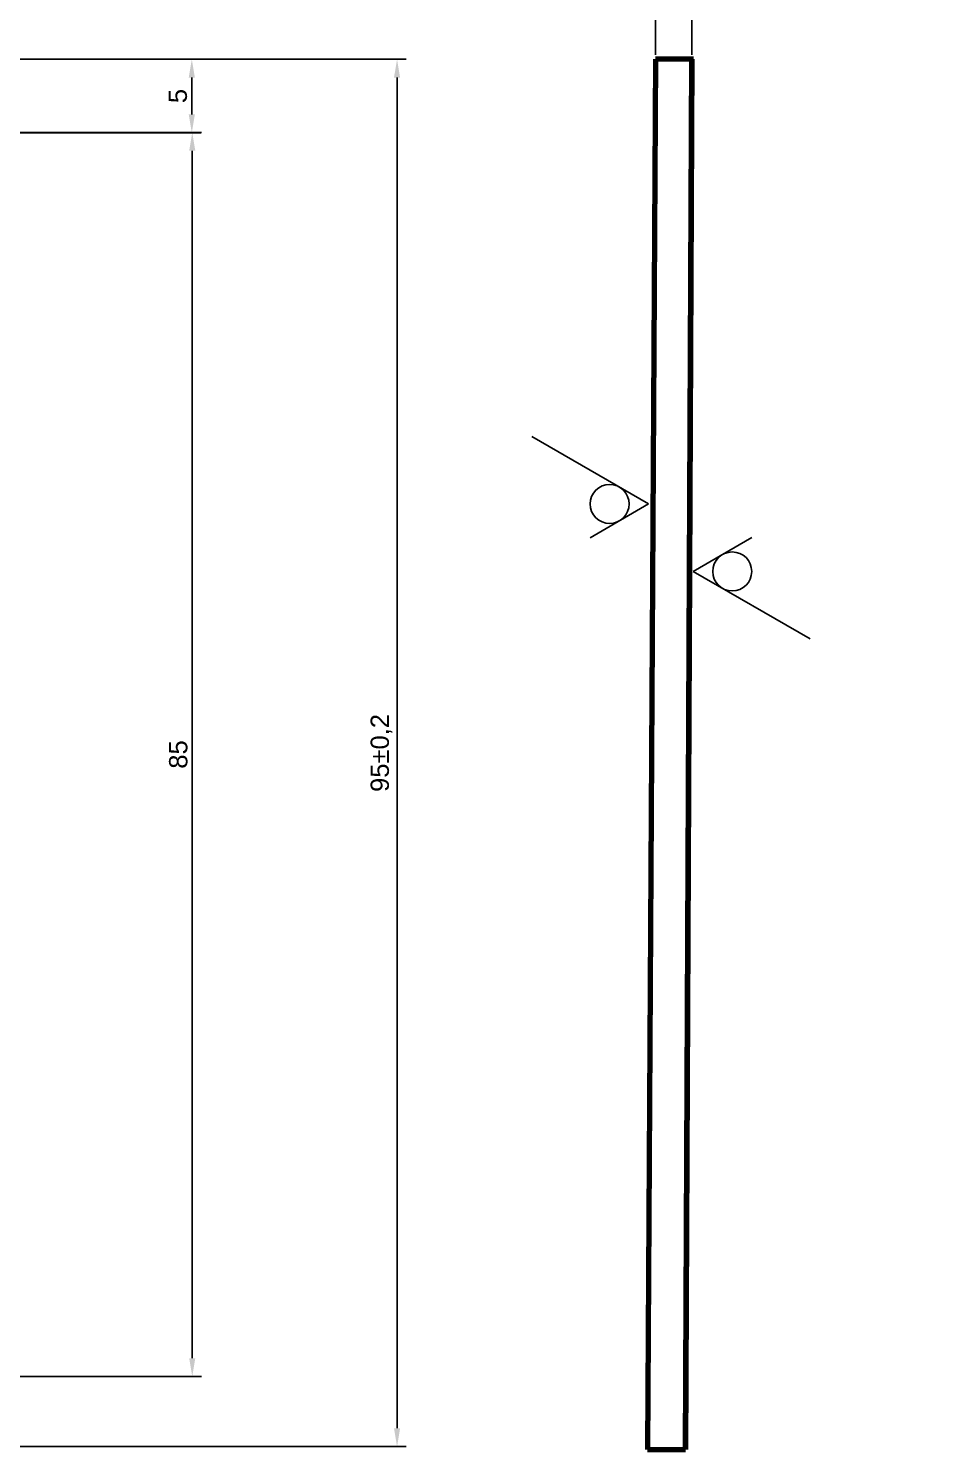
# Model space of a CAD drawing. Header units: millimetres. Extents: x 4478846 to 4492776, y 3796523 to 3799112.
# Drawn here: x 4481979.1 to 4482105.1, y 3797954 to 3798148.2 of the extents above; entities that cross this region are included whole.
import ezdxf

# ---------------------------------------------------------------- set-up
doc = ezdxf.new("R2010")
doc.units = ezdxf.units.MM
doc.layers.get('0').update_dxf_attribs({"lineweight": 25})
doc.layers.get('Defpoints').update_dxf_attribs({"color": 5})
doc.layers.add('Толстые', color=7, linetype='Continuous', lineweight=30)
doc.layers.add('тонкая', color=7, linetype='Continuous', lineweight=13)
doc.styles.get("Standard").update_dxf_attribs({"font": 'arial.ttf'})
doc.dimstyles.new('ISO-25', dxfattribs={"dimtxt": 2.5, "dimasz": 2.5, "dimexe": 1.25, "dimexo": 0.625, "dimtad": 1, "dimtxsty": 'Standard', "dimcen": 2.5, "dimadec": 0, "dimazin": 0, "dimtfac": 1, "dimtmove": 0, "dimatfit": 3, "dimfxl": 1, "dimarcsym": 0})

# ---------------------------------------------------------------- blocks, each defined once
blk = doc.blocks.new('*D289')
at = {"layer": 'Defpoints', "color": 0, "transparency": 16777216}
for p in [(4482069.74, 3798177.27), (4482064.77, 3798143.99), (4482069.74, 3798143.99)]:
    blk.add_point(p, dxfattribs=at)
at = {"layer": 'тонкая', "color": 0, "lineweight": -2, "transparency": 16777216}
for p, q in [((4482064.77, 3798144.62), (4482064.77, 3798178.52)), ((4482069.74, 3798144.62), (4482069.74, 3798178.52)), ((4482062.27, 3798177.27), (4482059.77, 3798177.27)), ((4482064.77, 3798177.27), (4482069.74, 3798177.27)), ((4482072.24, 3798177.27), (4482103.9, 3798177.27))]:
    blk.add_line(p, q, dxfattribs=at)
at = {"layer": 'тонкая', "color": 0, "transparency": 16777216}
for points in [[(4482062.27, 3798177.69), (4482062.27, 3798176.86), (4482064.77, 3798177.27)], [(4482072.24, 3798177.69), (4482072.24, 3798176.86), (4482069.74, 3798177.27)]]:
    blk.add_solid(points, dxfattribs=at)
at = {"layer": 'тонкая', "color": 0, "transparency": 16777216, "insert": (4482101.44, 3798179.4), "char_height": 2.5, "width": 7.3197, "attachment_point": 5}
blk.add_mtext('{\\fISOCPEUR|b0|i1|c204|p34;\\W0.8;1,5\\H0.7x;\\S*^ ;}', dxfattribs=at)
blk = doc.blocks.new('*D292')
at = {"layer": 'Defpoints', "color": 0, "transparency": 16777216}
for p in [(4481965.99, 3798143.99), (4481965.99, 3797954.37), (4482029.45, 3797954.37)]:
    blk.add_point(p, dxfattribs=at)
at = {"layer": 'тонкая', "color": 0, "lineweight": -2, "transparency": 16777216}
for p, q in [((4481966.61, 3798143.99), (4482030.7, 3798143.99)), ((4482029.45, 3798141.49), (4482029.45, 3797956.87)), ((4481966.61, 3797954.37), (4482030.7, 3797954.37))]:
    blk.add_line(p, q, dxfattribs=at)
at = {"layer": 'тонкая', "color": 0, "transparency": 16777216}
for points in [[(4482029.03, 3798141.49), (4482029.87, 3798141.49), (4482029.45, 3798143.99)], [(4482029.03, 3797956.87), (4482029.87, 3797956.87), (4482029.45, 3797954.37)]]:
    blk.add_solid(points, dxfattribs=at)
at = {"layer": 'тонкая', "color": 0, "transparency": 16777216, "insert": (4482027.32, 3798049.18), "char_height": 2.5, "attachment_point": 5, "rotation": 90}
blk.add_mtext('95%%P0,2', dxfattribs=at)
blk = doc.blocks.new('*D293')
at = {"layer": 'Defpoints', "color": 0, "transparency": 16777216}
for p in [(4481954.99, 3798133.99), (4481954.99, 3797963.96), (4482001.46, 3797963.96)]:
    blk.add_point(p, dxfattribs=at)
at = {"layer": 'тонкая', "color": 0, "lineweight": -2, "transparency": 16777216}
for p, q in [((4481955.61, 3798133.99), (4482002.71, 3798133.99)), ((4482001.46, 3798131.49), (4482001.46, 3797966.46)), ((4481955.61, 3797963.96), (4482002.71, 3797963.96))]:
    blk.add_line(p, q, dxfattribs=at)
at = {"layer": 'тонкая', "color": 0, "transparency": 16777216}
for points in [[(4482001.04, 3798131.49), (4482001.88, 3798131.49), (4482001.46, 3798133.99)], [(4482001.04, 3797966.46), (4482001.88, 3797966.46), (4482001.46, 3797963.96)]]:
    blk.add_solid(points, dxfattribs=at)
at = {"layer": 'тонкая', "color": 0, "transparency": 16777216, "insert": (4481999.56, 3798048.97), "char_height": 2.5, "attachment_point": 5, "rotation": 90}
blk.add_mtext('85', dxfattribs=at)
blk = doc.blocks.new('*D294')
at = {"layer": 'Defpoints', "color": 0, "transparency": 16777216}
for p in [(4481954.99, 3798143.99), (4482001.4, 3798143.99), (4481954.99, 3798133.96)]:
    blk.add_point(p, dxfattribs=at)
at = {"layer": 'тонкая', "color": 0, "lineweight": -2, "transparency": 16777216}
for p, q in [((4481955.61, 3798143.99), (4482002.65, 3798143.99)), ((4482001.4, 3798136.46), (4482001.4, 3798141.49)), ((4481955.61, 3798133.96), (4482002.65, 3798133.96))]:
    blk.add_line(p, q, dxfattribs=at)
at = {"layer": 'тонкая', "color": 0, "transparency": 16777216}
for points in [[(4482000.98, 3798141.49), (4482001.82, 3798141.49), (4482001.4, 3798143.99)], [(4482000.98, 3798136.46), (4482001.82, 3798136.46), (4482001.4, 3798133.96)]]:
    blk.add_solid(points, dxfattribs=at)
at = {"layer": 'тонкая', "color": 0, "transparency": 16777216, "insert": (4481999.5, 3798138.97), "char_height": 2.5, "attachment_point": 5, "rotation": 90}
blk.add_mtext('5', dxfattribs=at)

msp = doc.modelspace()

# ---------------------------------------------------------------- linework, layer by layer
at = {"color": 7, "lineweight": 106}
for p, q in [((4482064.77188, 3798143.99003), (4482063.69051, 3797953.99003)), ((4482069.74083, 3798143.99003), (4482068.86281, 3797953.98765)), ((4482063.69051, 3797953.99003), (4482068.8905, 3797953.98763))]:
    msp.add_line(p, q, dxfattribs=at)
at = {"color": 7, "lineweight": 50}
msp.add_line((4482064.77188, 3798143.99003), (4482069.97188, 3798143.99003), dxfattribs=at)
at = {"color": 7, "linetype": 'Continuous'}
for p, q in [((4482063.83324, 3798083.21686), (4482047.84952, 3798092.44506)), ((4482063.83324, 3798083.21686), (4482055.83324, 3798078.59806)), ((4482069.92239, 3798073.98866), (4482077.92239, 3798078.60746)), ((4482069.92239, 3798073.98866), (4482085.90611, 3798064.76045))]:
    msp.add_line(p, q, dxfattribs=at)
for centre in [(4482058.4999, 3798083.21686), (4482075.25573, 3798073.98866)]:
    msp.add_circle(centre, 2.66667, dxfattribs=at)
at = {"layer": 'Толстые', "linetype": 'Continuous', "lineweight": 106}
for p, q in [((4482064.77188, 3798143.99003), (4482063.69051, 3797953.99003)), ((4482069.97188, 3798143.99003), (4482064.77199, 3798144.01346)), ((4482068.86271, 3797953.96613), (4482069.74083, 3798143.99003)), ((4482063.69051, 3797953.99003), (4482068.86271, 3797953.96613))]:
    msp.add_line(p, q, dxfattribs=at)

# ---------------------------------------------------------------- dimensions: what is measured, and where the dimension line sits
at = {"layer": 'тонкая'}
dim = msp.add_linear_dim(base=(4482069.74083, 3798177.27172), p1=(4482064.77188, 3798143.99003), p2=(4482069.74083, 3798143.99003), text='{\\fISOCPEUR|b0|i1|c204|p34;\\W0.8;1,5\\H0.7x;\\S*^ ;}', dimstyle='ISO-25', dxfattribs=at)
dim.commit()
dim.dimension.update_dxf_attribs({"geometry": '*D289', "text_midpoint": (4482101.4409, 3798177.27172), "dimtype": 160})
for base, p1, p2, text, picture, middle in [((4482001.40046, 3798143.99003), (4481954.98717, 3798133.95516), (4481954.98716, 3798143.99003), '5', '*D294', (4482001.40046, 3798138.9726)), ((4482029.45088, 3797954.3749), (4481965.98717, 3798143.99003), (4481965.98716, 3797954.3749), '95%%P0,2', '*D292', (4482029.45088, 3798049.18247)), ((4482001.46013, 3797963.95516), (4481954.98716, 3798133.99003), (4481954.98717, 3797963.95516), '85', '*D293', (4482001.46013, 3798048.9726))]:
    dim = msp.add_linear_dim(base=base, p1=p1, p2=p2, angle=90, text=text, dimstyle='ISO-25', dxfattribs=at)
    dim.commit()
    dim.dimension.update_dxf_attribs({"geometry": picture, "text_midpoint": middle, "dimtype": 160})

doc.saveas('drawing.dxf')
